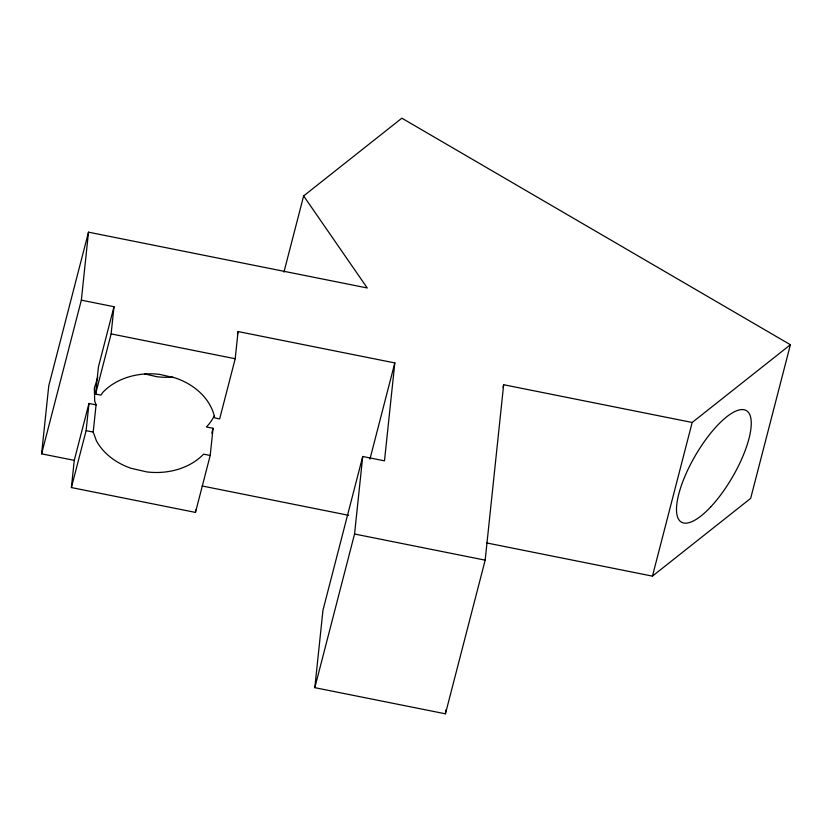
<?xml version="1.0" encoding="UTF-8"?>
<svg xmlns="http://www.w3.org/2000/svg" width="832" height="832" viewBox="0 0 832 832"><rect width="100%" height="100%" fill="white"/><g stroke="black" fill="none" stroke-linecap="round" stroke-linejoin="round"><path stroke-width="1.25" d="M214.209 415.969A62.327 49.171 6 0 1 206.44 426.962L213.065 428.282L210.194 455.489L195.468 512.408L71.386 487.562L74.256 460.366L41.6 453.835L48.766 385.83L88.504 232.17L367.245 287.976L303.638 195.926L401.856 118.186L790.4 344.729L750.662 498.389L652.444 576.129L486.845 542.974M41.6 453.835L81.338 300.165L88.504 232.17M71.386 487.562L86.112 430.643L88.972 403.447L96.075 404.862L93.205 432.068L96.45 440.898A62.327 49.171 6 0 0 130.936 468.26L146.723 471.9A62.327 49.171 6 0 0 203.57 454.158L210.194 455.489M790.4 344.729L692.182 422.469L503.651 384.727L485.17 560.154L445.432 713.814L314.818 687.669L322.982 610.147L362.721 456.487L384.488 460.845L394.815 362.929L238.077 331.552L235.206 358.748L219.648 418.922L214.739 417.934A62.327 49.171 6 0 0 175.656 378.061L159.879 374.421A62.327 49.171 6 0 0 103.033 392.153L100.911 395.148L95.566 394.077L98.436 366.881L113.994 306.706L81.338 300.165M95.566 394.077L111.124 333.902L113.994 306.706M195.468 512.408L195.728 509.933M314.818 687.669L354.557 534.009L362.721 456.487M445.432 713.814L445.838 709.946M74.256 460.366L88.972 403.447M237.432 334.058L238.077 331.552M211.786 433.233L213.065 428.282M283.93 272.137L303.638 195.926M369.938 459.129L394.815 362.929M503.006 387.223L503.651 384.727M652.444 576.129L692.182 422.469M97.75 377.187L94.318 388.305L94.723 401.18L96.075 404.862M111.124 333.902L235.206 358.748M86.112 430.643L93.205 432.068M202.155 485.982L348.702 515.32M354.557 534.009L485.17 560.154M144.758 373.932L156.749 376.709A62.327 49.171 6 0 0 172.983 377.021M710.611 507.021A64.553 21.455 -59.8 0 0 747.791 411.705A64.553 21.455 -59.8 0 0 683.228 480.47A64.553 21.455 -59.8 0 0 710.611 507.021"/></g></svg>
